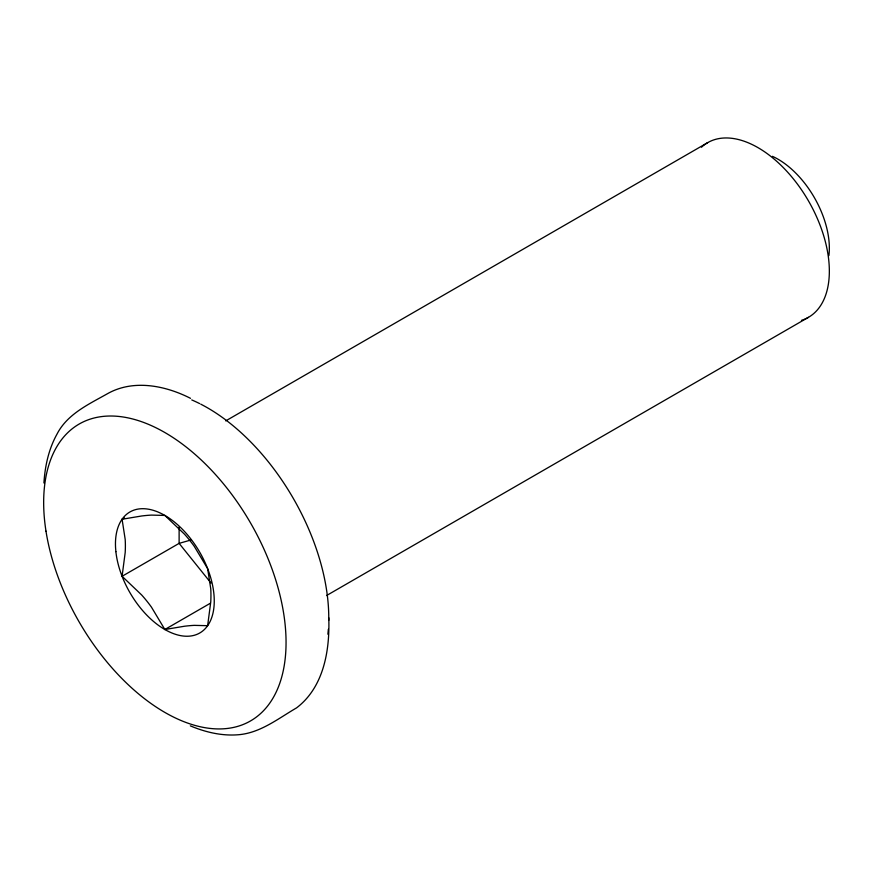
<?xml version="1.0" encoding="UTF-8"?>
<svg xmlns="http://www.w3.org/2000/svg" width="873" height="873" viewBox="0 0 873 873"><rect width="100%" height="100%" fill="white"/><g stroke="black" fill="none" stroke-linecap="round" stroke-linejoin="round"><path stroke-width="1.31" d="M43.923 482.976C44.992 466.04 48.713 448.995 57.029 434.067C67.308 414.042 88.642 404.319 107.248 393.832C133.132 379.024 165.259 385.462 190.521 398.339M122.078 519.249L141.71 515.976A121.816 25.743 -21.2 0 1 151.466 515.103L164.855 515.43L184.487 534.167A121.816 96.074 35.1 0 1 194.243 546.302L207.632 568.65L210.764 588.86A121.816 70.331 -60 0 1 210.764 601.868L207.632 625.69L194.243 625.363A121.816 25.743 -21.2 0 0 184.498 626.236L164.855 629.509L151.466 607.161A121.816 96.074 35.1 0 0 141.71 595.026L122.078 576.289L125.199 552.478A121.816 70.331 -60 0 0 125.199 539.47L122.078 519.249L124.403 517.907M225.725 420.895L707.632 142.67M122.078 576.289L179.118 543.366L190.783 540.038M164.855 629.509L210.251 603.298M326.557 595.539L808.463 317.314M190.347 725.867C205.428 732.207 221.862 736.103 238.296 734.75C260.285 733.025 278.181 718.555 296.569 707.872C323.905 687.127 329.939 650.036 328.761 617.789M210.993 583.011L179.118 543.366L179.118 527.063M191.744 399.921A171.403 98.965 60 0 1 199.633 403.588M200.768 404.155A171.403 98.965 60 0 1 328.739 620.397M328.335 629.302A171.403 98.965 60 0 1 327.866 634.245M701.488 147.221A100.832 58.218 60 0 1 808.463 200.888A100.832 58.218 60 0 1 801.458 320.369M772.43 156.332A72.579 41.904 60 0 1 828.903 255.582M115.88 551.638L115.563 547.742A69.862 40.333 60 0 1 185.731 532.825A69.862 40.333 60 0 1 194.068 635.337A69.862 40.333 60 0 1 115.88 551.638M45.985 531.144A171.403 98.965 60 0 0 244.767 723.826A171.403 98.965 60 0 0 203.813 462.439A171.403 98.965 60 0 0 45.985 531.144"/></g></svg>
